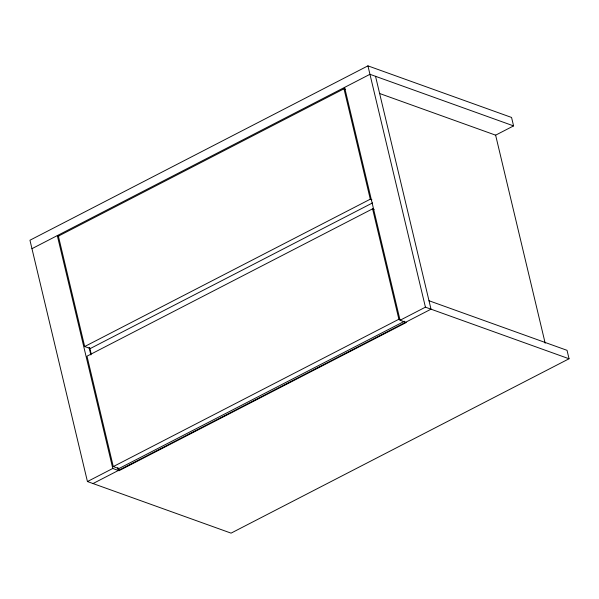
<?xml version="1.0" encoding="UTF-8"?>
<svg xmlns="http://www.w3.org/2000/svg" width="599" height="599" viewBox="0 0 599 599"><rect width="100%" height="100%" fill="white"/><g stroke="black" fill="none" stroke-linecap="round" stroke-linejoin="round"><path stroke-width="0.9" d="M495.306 135.329L513.575 125.902L511.561 117.456L367.936 65.86L29.95 240.229L87.439 481.544L231.064 533.14L569.05 358.771L567.036 350.325L428.996 300.735M31.964 248.675L369.95 74.306L513.575 125.902M345.578 89.363L343.983 88.787L58.388 236.126L84.684 346.529L90.269 348.536L372.548 202.911M84.684 346.529L370.287 199.19L371.882 199.759M374.18 209.418L372.585 208.841L86.99 356.18L113.286 466.584L118.872 468.59L404.467 321.251M113.286 466.584L398.882 319.245L400.484 319.814M87.439 481.544L112.784 468.47L119.014 470.702L406.302 322.487L400.072 320.255L344.597 87.387M400.072 320.255L425.425 307.175L569.05 358.771M93.025 483.55L431.01 309.181L375.536 76.313M379.556 93.474L495.62 135.164L545.187 343.234M58.904 236.171L57.309 235.602L112.784 468.47M367.936 65.86L425.425 307.175M343.983 88.787L370.287 199.19M372.585 208.841L398.882 319.245M89.708 347.69L91.213 354.024M118.407 468.171L119.014 470.702M89.086 347.547L90.853 354.952M117.726 467.744L118.37 470.47"/></g></svg>
